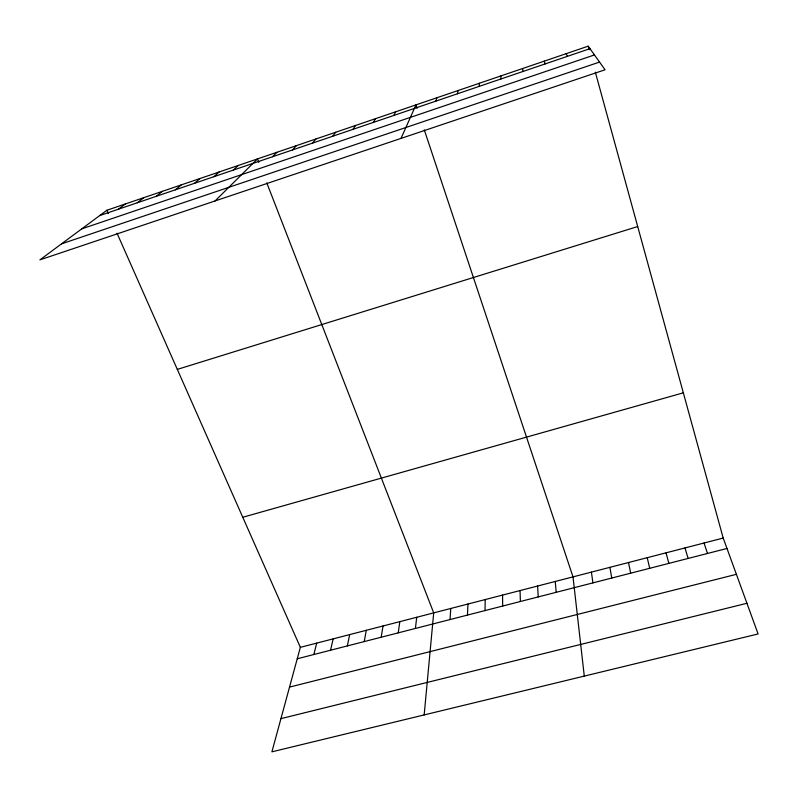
<?xml version="1.0" encoding="UTF-8"?>
<svg xmlns="http://www.w3.org/2000/svg" width="798" height="798" viewBox="0 0 798 798"><rect width="100%" height="100%" fill="white"/><g stroke="black" fill="none" stroke-linecap="round" stroke-linejoin="round"><path stroke-width="1.2" d="M485.004 610.58L485.224 599.567M467.458 615.078L467.957 604.026M450.012 619.567L450.78 608.465M424.177 714.918L433.703 612.884L266.781 182.862M479.089 86.413L479.458 83.231M415.409 628.445L416.716 617.273M398.242 632.854L399.818 621.642M381.185 637.233L383.02 625.981M364.207 641.592L366.312 630.3M347.329 645.921L349.684 634.6M330.542 650.23L333.155 638.869M457.374 93.805L458.162 90.503M313.843 654.52L316.716 643.118M117.047 233.245L300.357 647.348L271.899 751.836L758.1 633.961L723.197 538.061L595.338 72.179M435.808 101.147L436.995 97.715M401.015 138.403L415.977 104.877L417.105 108.279M393.743 115.471L395.718 111.79M373.225 122.453L375.579 118.653M352.856 129.396L355.579 125.476M332.606 136.288L335.709 132.249M312.497 143.131L315.958 138.982M292.517 149.934L296.347 145.665M272.677 156.687L276.856 152.318M215.041 200.956L257.485 158.922L258.811 162.343M233.365 170.074L238.233 165.475M213.894 176.697L219.111 171.999M194.552 183.281L200.108 178.473M175.341 189.824L181.226 184.917M156.248 196.328L162.463 191.311M137.276 202.782L143.82 197.675M118.423 209.206L125.286 203.989M106.872 210.263L39.9 259.869L605.054 69.775L588.196 46.164L106.872 210.263L108.329 213.555M99.69 215.58L589.981 48.658M81.765 228.856L594.46 54.932M61.526 243.849L599.557 62.074M177.316 369.394L637.702 226.542M242.772 517.264L683.337 392.825M300.357 647.348L723.197 538.061M297.245 658.779L726.988 548.465M289.534 687.098L736.394 574.321M280.936 718.639L746.938 603.278M566.151 53.675L567.488 56.319M424.297 129.865L573.004 576.874L584.286 676.096M704.035 543.009L707.487 553.463M544.256 61.147L545.164 63.92M684.993 547.937L688.115 558.44M588.196 46.164L589.173 49.715M666.051 552.834L668.854 563.388M647.228 557.692L649.702 568.296M628.515 562.53L630.669 573.183M609.901 567.338L611.747 578.041M522.51 68.558L522.979 71.471M591.398 572.126L592.934 582.869M555.248 581.463L556.186 592.306M537.603 586.031L538.241 596.914M520.047 590.57L520.396 601.493M500.915 75.92L500.964 78.972M502.58 595.079L502.65 606.051"/></g></svg>
